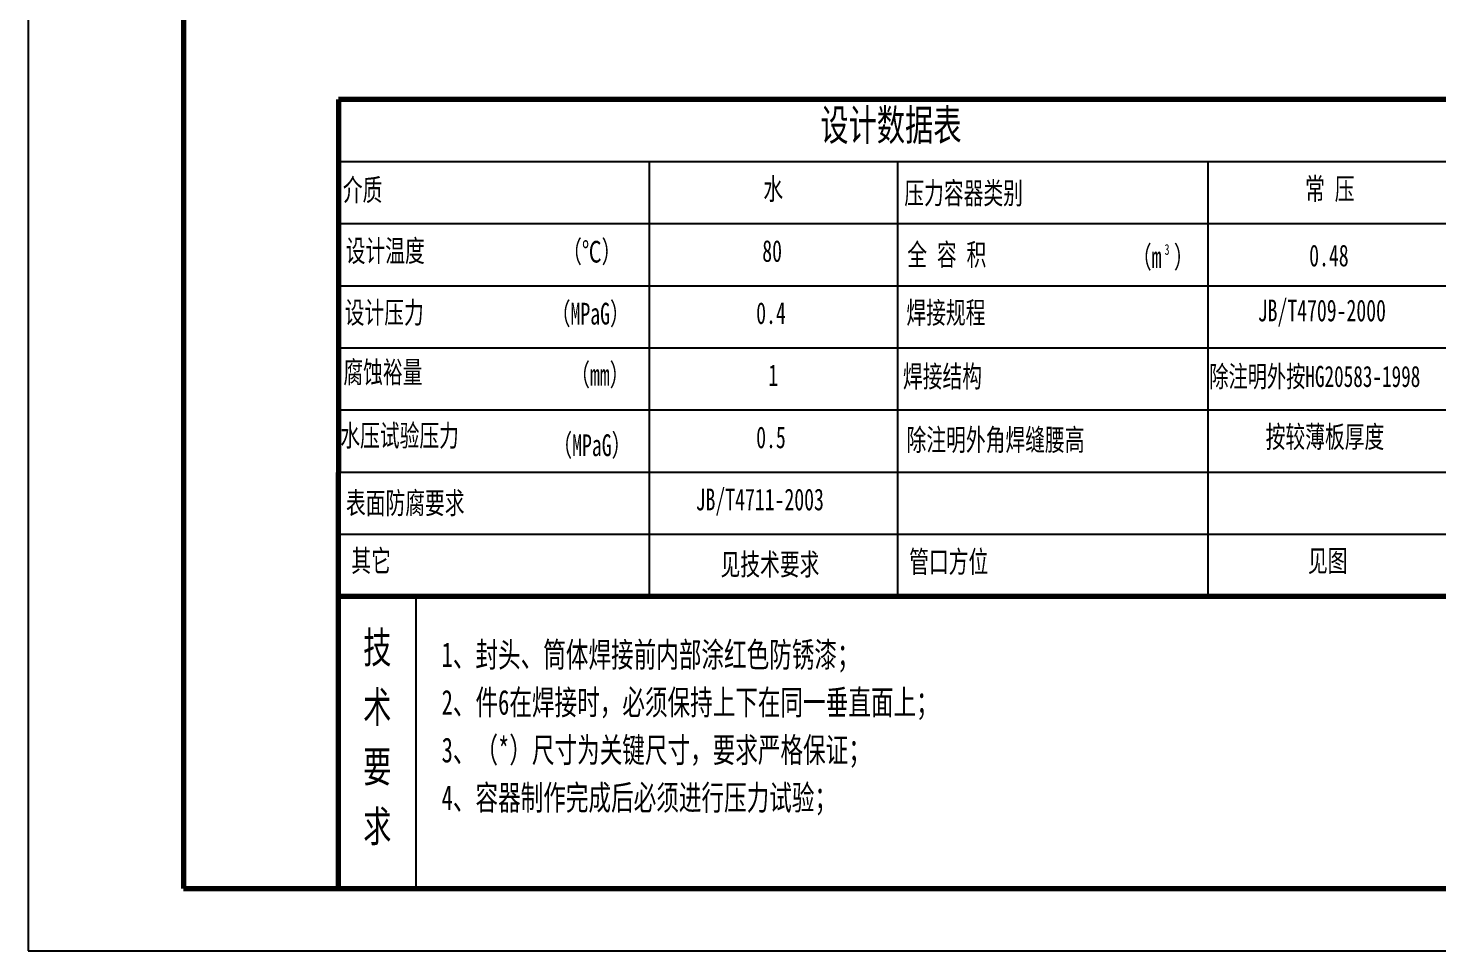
# Model space of a CAD drawing. Header units: millimetres. Extents: x 1710 to 11795, y -473 to 5548.
# Drawn here: x 1710 to 3980, y -473 to 1012 of the extents above; entities that cross this region are included whole.
import ezdxf

# ---------------------------------------------------------------- set-up
doc = ezdxf.new("R2010")
doc.units = ezdxf.units.MM
for name, color, linetype, lineweight in [('CAXA0', 7, 'Continuous', 70), ('CAXA3', 30, 'Continuous', 25), ('CAXA4', 3, 'Continuous', 25)]:
    doc.layers.add(name, color=color, linetype=linetype, lineweight=lineweight)
doc.styles.add('标准', font='', dxfattribs={"width": 0.667})
doc.styles.get('标准').set_extended_font_data('FangSong_GB2312')

# ---------------------------------------------------------------- blocks, each defined once
blk = doc.blocks.new('CAXBLOCK44')
at = {"layer": 'CAXA4', "attachment_point": 1, "style": '标准'}
for s, insert, char_height in [('\\fFangSong_GB2312|b0|i0|p34;（m', (3487, 661), 35), ('\\fFangSong_GB2312|b0|i0|p34;3', (3539.7, 664.4), 17.5), ('\\fFangSong_GB2312|b0|i0|p34;）', (3554.7, 661), 35)]:
    blk.add_mtext(s, dxfattribs=dict(at, insert=insert, char_height=char_height))

msp = doc.modelspace()

# ---------------------------------------------------------------- linework, layer by layer
at = {"layer": 'CAXA0'}
for p, q in [((1959.51, 2396.82), (1959.51, -373.18)), ((1959.51, -373.18), (5809.51, -373.18))]:
    msp.add_line(p, q, dxfattribs=at)
at = {"layer": 'CAXA0', "linetype": 'Continuous', "lineweight": 70}
msp.add_line((4009.51, 96.82), (2209.51, 96.82), dxfattribs=at)
at = {"layer": 'CAXA3'}
for p, q in [((1709.51, 2496.82), (1709.51, -473.18)), ((1709.51, -473.18), (5909.51, -473.18))]:
    msp.add_line(p, q, dxfattribs=at)
at = {"layer": 'CAXA3', "color": 7, "linetype": 'Continuous', "lineweight": 70}
for p, q in [((4009.51, 896.82), (2209.51, 896.82)), ((2209.51, 896.82), (2209.51, 296.82)), ((2209.51, -373.18), (2209.51, 296.82))]:
    msp.add_line(p, q, dxfattribs=at)
at = {"layer": 'CAXA3', "linetype": 'Continuous', "lineweight": 25}
for p, q in [((4009.51, 796.82), (2209.51, 796.82)), ((4009.51, 796.82), (2209.51, 796.82)), ((2709.51, 796.82), (2709.51, 96.82)), ((3109.51, 796.82), (3109.51, 96.82)), ((3609.51, 796.82), (3609.51, 96.82)), ((4009.51, 696.82), (2209.51, 696.82)), ((4009.51, 596.82), (2209.51, 596.82)), ((4009.51, 496.82), (2209.51, 496.82)), ((4009.51, 396.82), (2209.51, 396.82)), ((4009.51, 296.82), (2209.51, 296.82)), ((4009.51, 196.82), (2209.51, 196.82)), ((2334.16, -373.18), (2334.16, 96.82))]:
    msp.add_line(p, q, dxfattribs=at)

# ---------------------------------------------------------------- block references
at = {"layer": 'CAXA4', "linetype": 'Continuous', "lineweight": 25}
msp.add_blockref('CAXBLOCK44', (0, 0), dxfattribs=at)

# ---------------------------------------------------------------- texts
at = {"layer": 'CAXA4', "linetype": 'Continuous', "lineweight": 25, "attachment_point": 1, "style": '标准'}
for s, insert, char_height in [('\\fFangSong_GB2312|b0|i0|p34;设计数据表', (2985.28, 881.07), 50), ('\\fFangSong_GB2312|b0|i0|p34;介质', (2216.23, 769.11), 35), ('\\fFangSong_GB2312|b0|i0|p34;水', (2893.52, 770.79), 35), ('\\fFangSong_GB2312|b0|i0|p34;常 压', (3766.03, 770.79), 35), ('\\fFangSong_GB2312|b0|i0|p34;压力容器类别', (3120.58, 763.86), 35), ('\\fFangSong_GB2312|b0|i0|p34;设计温度', (2220.86, 671.02), 35), ('\\fFangSong_GB2312|b0|i0|p34;（℃）', (2569.39, 669.64), 35), ('\\fFangSong_GB2312|b0|i0|p34;80', (2891.77, 670.79), 35), ('\\fFangSong_GB2312|b0|i0|p34;全 容 积', (3125.32, 664.93), 35), ('\\fFangSong_GB2312|b0|i0|p34;0.48', (3772.65, 663.46), 35), ('\\fFangSong_GB2312|b0|i0|p34;设计压力', (2219.28, 571.72), 35), ('\\fFangSong_GB2312|b0|i0|p34;（MPaG）', (2551.16, 569.87), 35), ('\\fFangSong_GB2312|b0|i0|p34;0.4', (2882.02, 570.79), 35), ('\\fFangSong_GB2312|b0|i0|p34;焊接规程', (3123.87, 571.5), 35), ('\\fFangSong_GB2312|b0|i0|p34;JB/T4709-2000', (3689.78, 575.02), 35), ('\\fFangSong_GB2312|b0|i0|p34;腐蚀裕量', (2217.15, 475.62), 35), ('\\fFangSong_GB2312|b0|i0|p34;（mm）', (2582.42, 471.61), 35), ('\\fFangSong_GB2312|b0|i0|p34;1', (2901.51, 470.79), 35), ('\\fFangSong_GB2312|b0|i0|p34;焊接结构', (3118.32, 469.01), 35), ('\\fFangSong_GB2312|b0|i0|p34;除注明外按HG20583-1998', (3611.79, 468.33), 34), ('\\fFangSong_GB2312|b0|i0|p34;水压试验压力', (2212.18, 373.64), 35), ('\\fFangSong_GB2312|b0|i0|p34;（MPaG）', (2553.76, 358.12), 35), ('\\fFangSong_GB2312|b0|i0|p34;0.5', (2882.02, 370.79), 35), ('\\fFangSong_GB2312|b0|i0|p34;除注明外角焊缝腰高', (3124.22, 366.87), 35), ('\\fFangSong_GB2312|b0|i0|p34;按较薄板厚度', (3702.49, 371.68), 35), ('\\fFangSong_GB2312|b0|i0|p34;JB/T4711-2003', (2784.56, 270.79), 35), ('\\fFangSong_GB2312|b0|i0|p34;表面防腐要求', (2221.31, 265.15), 35), ('\\fFangSong_GB2312|b0|i0|p34;其它', (2230.01, 172.01), 35), ('\\fFangSong_GB2312|b0|i0|p34;见技术要求', (2824.52, 166.41), 35), ('\\fFangSong_GB2312|b0|i0|p34;管口方位', (3128.37, 170.62), 35), ('\\fFangSong_GB2312|b0|i0|p34;见图', (3770.63, 171.95), 35), ('\\fFangSong_GB2312|b0|i0|p34;技', (2248.99, 39.92), 50), ('\\fFangSong_GB2312|b0|i0|p34;1、封头、筒体焊接前内部涂红色防锈漆；', (2375.35, 23.5), 40), ('\\fFangSong_GB2312|b0|i0|p34;术', (2248.99, -55.98), 50), ('\\fFangSong_GB2312|b0|i0|p34;2、件6在焊接时，必须保持上下在同一垂直面上；', (2375.35, -53.22), 40), ('\\fFangSong_GB2312|b0|i0|p34;3、（*）尺寸为关键尺寸，要求严格保证；', (2375.35, -129.94), 40), ('\\fFangSong_GB2312|b0|i0|p34;要', (2248.99, -151.88), 50), ('\\fFangSong_GB2312|b0|i0|p34;4、容器制作完成后必须进行压力试验；', (2375.35, -206.66), 40), ('\\fFangSong_GB2312|b0|i0|p34;求', (2248.99, -247.78), 50)]:
    msp.add_mtext(s, dxfattribs=dict(at, insert=insert, char_height=char_height))

doc.saveas('drawing.dxf')
